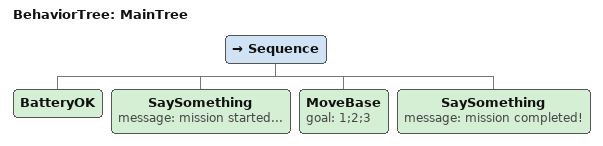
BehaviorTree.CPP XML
<root BTCPP_format="4">
  <BehaviorTree ID="MainTree">
    <Sequence>
      <BatteryOK />
      <SaySomething message="mission started..." />
      <MoveBase goal="1;2;3" />
      <SaySomething message="mission completed!" />
    </Sequence>
  </BehaviorTree>
</root>
